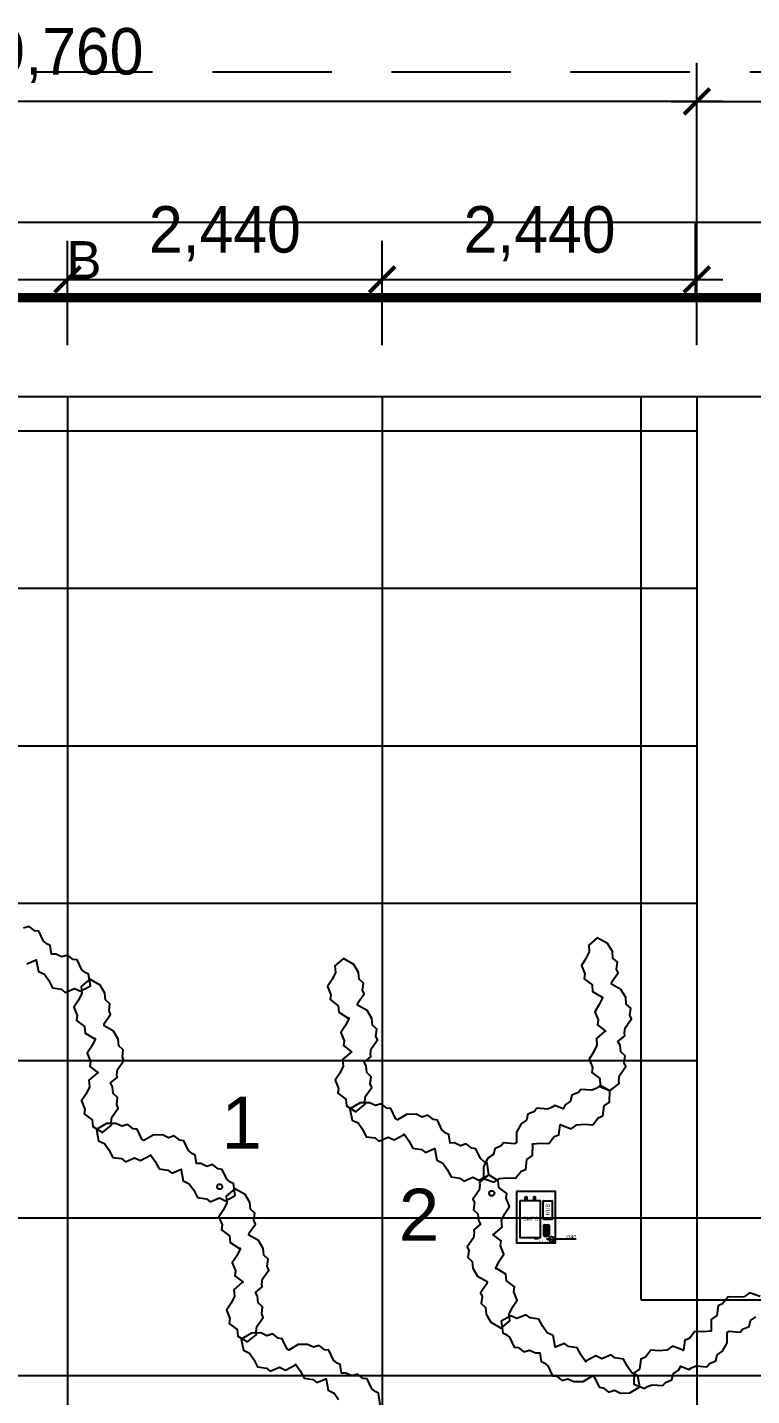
# Model space of a CAD drawing. Header units: millimetres. Extents: x -9372 to 300256, y -58520 to 166772.
# Drawn here: x 7247 to 12863, y -25477 to -14872 of the extents above; entities that cross this region are included whole.
import ezdxf
from ezdxf.enums import TextEntityAlignment as Align

# ---------------------------------------------------------------- set-up
doc = ezdxf.new("R2010")
doc.units = ezdxf.units.MM
doc.linetypes.add('HIDDEN', pattern=[9.524999999999999, 6.35, -3.175])
doc.linetypes.add('HIDDEN2', pattern=[0.1875, 0.125, -0.0625])
for name, color, linetype in [('2-몰탈', 9, 'Continuous'), ('Layout01', 3, 'Continuous'), ('Power_03', 3, 'Continuous'), ('Power_04', 4, 'Continuous'), ('SMPS 박스', 7, 'Continuous'), ('원본-1층 평면도$0$200-EquipID-2d', 7, 'Continuous'), ('타공홀', 1, 'Continuous')]:
    doc.layers.add(name, color=color, linetype=linetype)
doc.layers.add('Outline01', color=5, linetype='HIDDEN', plot=False)
doc.styles.add('AW01', font='GulimChe.ttf')
doc.styles.add('LAY-OUT', font='HYWULM.TTF')
doc.styles.get("Standard").update_dxf_attribs({"font": 'ARIAL.TTF'})
doc.dimstyles.new('ARTware', dxfattribs={"dimtxt": 30, "dimasz": 10, "dimexe": 1.25, "dimexo": 10, "dimtad": 1, "dimtxsty": 'Standard', "dimcen": 2.5, "dimclrt": 1, "dimadec": 0, "dimazin": 0, "dimtfac": 1, "dimtmove": 0, "dimatfit": 3, "dimfxl": 1, "dimarcsym": 0})
doc.dimstyles.new('SCALE 200', dxfattribs={"dimscale": 200, "dimtxt": 1.8, "dimasz": 1, "dimexe": 1.5, "dimexo": 2, "dimgap": 0.7, "dimtad": 1, "dimdec": 0, "dimzin": 0, "dimlunit": 6, "dimtxsty": 'LAY-OUT', "dimblk": 'ARCHTICK', "dimcen": 0, "dimdle": 1, "dimclrd": 8, "dimclre": 8, "dimclrt": 6, "dimadec": 0, "dimazin": 0, "dimtfac": 1, "dimtdec": 0, "dimtix": 1, "dimtmove": 2, "dimatfit": 0, "dimldrblk": 'ARCHTICK', "dimfxl": 1.5, "dimtolj": 1, "dimtzin": 0, "dimarcsym": 0})

# ---------------------------------------------------------------- blocks, each defined once
blk = doc.blocks.new('*D6')
at = {"layer": 'Defpoints', "color": 0}
for p in [(-626.0833078063766, 14915.8748293481), (-586.0833117631963, 14915.85703762044)]:
    blk.add_point(p, dxfattribs=at)
at = {"layer": 'SMPS 박스', "color": 0, "lineweight": -2}
for p, q in [((-636.0833068171717, 14915.87927728002), (-646.0833058279667, 14915.88372521194)), ((-626.0833078063766, 14915.8748293481), (-586.0833117631963, 14915.85703762044)), ((-415.6298764659865, 14915.78122108542), (-576.0833127524013, 14915.85258968852))]:
    blk.add_line(p, q, dxfattribs=at)
at = {"layer": 'SMPS 박스', "color": 0}
for points in [[(-636.0825654951856, 14917.54594378182), (-636.0840481391577, 14914.21261077822), (-626.0833078063766, 14915.8748293481)], [(-576.0825714304152, 14917.51925619032), (-576.0840540743875, 14914.18592318672), (-586.0833117631963, 14915.85703762044)]]:
    blk.add_solid(points, dxfattribs=at)
at = {"layer": 'SMPS 박스', "color": 1, "insert": (-454.269609769298, 14931.74059898608), "char_height": 30, "attachment_point": 5, "rotation": 359.9745152265206}
blk.add_mtext('∅40', dxfattribs=at)
blk = doc.blocks.new('TEMPLATE_AW_A3_04')
at = {"layer": 'Layout01'}
for p, q in [((15.50000000000001, 288.9999999999999), (413.4999999999998, 288.9999999999999)), ((149.4999999999998, 288.9999999999999), (149.4999999999998, 284.9999999999999))]:
    blk.add_line(p, q, dxfattribs=at)
at = {"layer": 'Layout01', "const_width": 0.5}
blk.add_lwpolyline([(19.5, 284.9999999999999), (409.4999999999998, 284.9999999999999), (409.4999999999998, 12), (19.5, 12)], close=True, dxfattribs=at)
at = {"layer": 'Outline01'}
blk.add_lwpolyline([(0, 296.9999999999999), (419.9999999999999, 296.9999999999999), (419.9999999999999, 0), (0, 0)], close=True, dxfattribs=at)
at = {"layer": 'Layout01'}
blk.add_text('B', height=2, dxfattribs=at).set_placement((116.9999999999998, 286.9999999999999), align=Align.MIDDLE_CENTER)
at = {"layer": 'Layout01', "color": 2, "style": 'AW01', "width": 0.8}
for tag, p in [('DWG_DATE', (303.4999999999998, 37)), ('CHECKED_DATE', (303.4999999999998, 28)), ('APPROVED_DATE', (303.4999999999998, 19))]:
    blk.add_attdef(tag, text='', height=1.8, dxfattribs=at).set_placement(p, align=Align.MIDDLE_RIGHT)
at = {"layer": 'Layout01', "color": 2, "style": 'AW01'}
for tag, height, p in [('PROJECT1', 2.5, (381.9999999999998, 36)), ('PROJECT2', 2.5, (381.9999999999998, 33)), ('TITLE1', 2.5, (381.9999999999998, 27)), ('SCALE', 2.2, (349.4999999999998, 24)), ('TITLE2', 2.5, (381.9999999999998, 24)), ('REV', 2.2, (349.4999999999998, 15)), ('SHEET', 2.2, (404.4999999999998, 15))]:
    blk.add_attdef(tag, text='', height=height, dxfattribs=at).set_placement(p, align=Align.MIDDLE_CENTER)
for tag, height, p in [('DRAWN_NAME', 2.2, (276.4999999999998, 33)), ('CHECKED_NAME', 2.2, (276.4999999999998, 24)), ('CUSTOMER', 2.2, (306.4999999999998, 24)), ('APPROVED_NAME', 2.2, (276.4999999999998, 15)), ('DRAWING_NO', 2.5, (359.4999999999998, 15))]:
    blk.add_attdef(tag, text='', height=height, dxfattribs=at).set_placement(p, align=Align.MIDDLE_LEFT)
blk = doc.blocks.new('바닥')
at = {"layer": '2-몰탈', "color": 1, "linetype": 'HIDDEN2', "ltscale": 3}
blk.add_line((232859.6396024975, -1708.130778476228), (232859.6396024975, -8072.840408660161), dxfattribs=at)
at = {"layer": '2-몰탈', "color": 8, "linetype": 'HIDDEN2', "ltscale": 3}
blk.add_lwpolyline([(244424.2175108072, -8708.130778577102), (244424.2175108072, -1708.130778577101), (232424.2175108072, -1708.130778577101), (232424.2175108072, -8708.130778577102)], close=True, dxfattribs=at)
blk = doc.blocks.new('_ARCHTICK')
at = {"color": 0, "linetype": 'ByBlock', "const_width": 0.15}
blk.add_lwpolyline([(-0.5, -0.5), (0.5, 0.5)], dxfattribs=at)
blk = doc.blocks.new('*D14')
at = {"layer": 'Defpoints', "color": 0, "ltscale": 0.5}
for p in [(96094.21663202788, 37602.60497564489), (93654.21663202788, 36693.39482810213), (96094.21663202788, 36693.39482803822)]:
    blk.add_point(p, dxfattribs=at)
at = {"layer": '원본-1층 평면도$0$200-EquipID-2d', "color": 8, "lineweight": -2, "ltscale": 0.5}
for p, q in [((93654.21663202788, 37093.39482810213), (93654.21663202788, 37902.60497564489)), ((96094.21663202788, 37093.39482803822), (96094.21663202788, 37902.60497564489)), ((93454.21663202788, 37602.60497564489), (96294.21663202788, 37602.60497564489))]:
    blk.add_line(p, q, dxfattribs=at)
at = {"layer": '원본-1층 평면도$0$200-EquipID-2d', "color": 8, "lineweight": -2, "ltscale": 0.5, "xscale": 200, "yscale": 200, "zscale": 200, "rotation": 180}
blk.add_blockref('_ARCHTICK', (93654.21663202788, 37602.60497564489), dxfattribs=at)
at = {"layer": '원본-1층 평면도$0$200-EquipID-2d', "color": 8, "lineweight": -2, "ltscale": 0.5, "xscale": 200, "yscale": 200, "zscale": 200}
blk.add_blockref('_ARCHTICK', (96094.21663202788, 37602.60497564489), dxfattribs=at)
at = {"layer": '원본-1층 평면도$0$200-EquipID-2d', "color": 6, "ltscale": 0.5, "insert": (94874.21663202788, 37957.35863742918), "char_height": 360, "attachment_point": 5, "style": 'LAY-OUT'}
blk.add_mtext('\\A1;2,440', dxfattribs=at)
blk = doc.blocks.new('*D15')
at = {"layer": 'Defpoints', "color": 0, "ltscale": 0.5}
for p in [(98534.21663202788, 37602.60497564489), (96094.21663202788, 36693.39482803822), (98534.21663202788, 36693.39482803822)]:
    blk.add_point(p, dxfattribs=at)
at = {"layer": '원본-1층 평면도$0$200-EquipID-2d', "color": 8, "lineweight": -2, "ltscale": 0.5}
for p, q in [((96094.21663202788, 37093.39482803822), (96094.21663202788, 37902.60497564489)), ((98534.21663202788, 37093.39482803822), (98534.21663202788, 37902.60497564489)), ((95894.21663202788, 37602.60497564489), (98734.21663202788, 37602.60497564489))]:
    blk.add_line(p, q, dxfattribs=at)
at = {"layer": '원본-1층 평면도$0$200-EquipID-2d', "color": 8, "lineweight": -2, "ltscale": 0.5, "xscale": 200, "yscale": 200, "zscale": 200, "rotation": 180}
blk.add_blockref('_ARCHTICK', (96094.21663202788, 37602.60497564489), dxfattribs=at)
at = {"layer": '원본-1층 평면도$0$200-EquipID-2d', "color": 8, "lineweight": -2, "ltscale": 0.5, "xscale": 200, "yscale": 200, "zscale": 200}
blk.add_blockref('_ARCHTICK', (98534.21663202788, 37602.60497564489), dxfattribs=at)
at = {"layer": '원본-1층 평면도$0$200-EquipID-2d', "color": 6, "ltscale": 0.5, "insert": (97314.21663202788, 37957.35863742918), "char_height": 360, "attachment_point": 5, "style": 'LAY-OUT'}
blk.add_mtext('\\A1;2,440', dxfattribs=at)
blk = doc.blocks.new('*D16')
at = {"layer": 'Defpoints', "color": 0, "ltscale": 0.5}
for p in [(100974.2166320279, 37602.60497564489), (98534.21663202788, 36693.39482805952), (100974.2166320279, 36693.39482805952)]:
    blk.add_point(p, dxfattribs=at)
at = {"layer": '원본-1층 평면도$0$200-EquipID-2d', "color": 8, "lineweight": -2, "ltscale": 0.5}
for p, q in [((98534.21663202788, 37093.39482805952), (98534.21663202788, 37902.60497564489)), ((100974.2166320279, 37093.39482805952), (100974.2166320279, 37902.60497564489)), ((98334.21663202788, 37602.60497564489), (101174.2166320279, 37602.60497564489))]:
    blk.add_line(p, q, dxfattribs=at)
at = {"layer": '원본-1층 평면도$0$200-EquipID-2d', "color": 8, "lineweight": -2, "ltscale": 0.5, "xscale": 200, "yscale": 200, "zscale": 200, "rotation": 180}
blk.add_blockref('_ARCHTICK', (98534.21663202788, 37602.60497564489), dxfattribs=at)
at = {"layer": '원본-1층 평면도$0$200-EquipID-2d', "color": 8, "lineweight": -2, "ltscale": 0.5, "xscale": 200, "yscale": 200, "zscale": 200}
blk.add_blockref('_ARCHTICK', (100974.2166320279, 37602.60497564489), dxfattribs=at)
at = {"layer": '원본-1층 평면도$0$200-EquipID-2d', "color": 6, "ltscale": 0.5, "insert": (99754.21663202788, 37957.35863742918), "char_height": 360, "attachment_point": 5, "style": 'LAY-OUT'}
blk.add_mtext('\\A1;2,440', dxfattribs=at)
blk = doc.blocks.new('*D36')
at = {"layer": 'Defpoints', "color": 0, "ltscale": 0.5}
for p in [(110734.2166320279, 38982.60497564489), (100974.2166320279, 36693.39482803822), (110734.2166320279, 32621.87628235731)]:
    blk.add_point(p, dxfattribs=at)
at = {"layer": '원본-1층 평면도$0$200-EquipID-2d', "color": 8, "lineweight": -2, "ltscale": 0.5}
for p, q in [((100974.2166320279, 37093.39482803822), (100974.2166320279, 39282.60497564489)), ((110734.2166320279, 33021.87628235731), (110734.2166320279, 39282.60497564489)), ((100774.2166320279, 38982.60497564489), (110934.2166320279, 38982.60497564489))]:
    blk.add_line(p, q, dxfattribs=at)
at = {"layer": '원본-1층 평면도$0$200-EquipID-2d', "color": 8, "lineweight": -2, "ltscale": 0.5, "xscale": 200, "yscale": 200, "zscale": 200, "rotation": 180}
blk.add_blockref('_ARCHTICK', (100974.2166320279, 38982.60497564489), dxfattribs=at)
at = {"layer": '원본-1층 평면도$0$200-EquipID-2d', "color": 8, "lineweight": -2, "ltscale": 0.5, "xscale": 200, "yscale": 200, "zscale": 200}
blk.add_blockref('_ARCHTICK', (110734.2166320279, 38982.60497564489), dxfattribs=at)
at = {"layer": '원본-1층 평면도$0$200-EquipID-2d', "color": 6, "ltscale": 0.5, "insert": (105854.2166320279, 39337.59831785528), "char_height": 360, "attachment_point": 5, "style": 'LAY-OUT'}
blk.add_mtext('\\A1;9,760', dxfattribs=at)
blk = doc.blocks.new('*D37')
at = {"layer": 'Defpoints', "color": 0, "ltscale": 0.5}
for p in [(91214.21663202788, 38982.60497564489), (91214.21663202788, 36693.39482803822), (100974.2166320279, 36693.39482803822)]:
    blk.add_point(p, dxfattribs=at)
at = {"layer": '원본-1층 평면도$0$200-EquipID-2d', "color": 8, "lineweight": -2, "ltscale": 0.5}
for p, q in [((91214.21663202788, 37093.39482803822), (91214.21663202788, 39282.60497564489)), ((100974.2166320279, 37093.39482803822), (100974.2166320279, 39282.60497564489)), ((101174.2166320279, 38982.60497564489), (91014.21663202788, 38982.60497564489))]:
    blk.add_line(p, q, dxfattribs=at)
at = {"layer": '원본-1층 평면도$0$200-EquipID-2d', "color": 8, "lineweight": -2, "ltscale": 0.5, "xscale": 200, "yscale": 200, "zscale": 200, "rotation": 180}
blk.add_blockref('_ARCHTICK', (91214.21663202788, 38982.60497564489), dxfattribs=at)
at = {"layer": '원본-1층 평면도$0$200-EquipID-2d', "color": 8, "lineweight": -2, "ltscale": 0.5, "xscale": 200, "yscale": 200, "zscale": 200}
blk.add_blockref('_ARCHTICK', (100974.2166320279, 38982.60497564489), dxfattribs=at)
at = {"layer": '원본-1층 평면도$0$200-EquipID-2d', "color": 6, "ltscale": 0.5, "insert": (96094.21663202788, 39337.59831785528), "char_height": 360, "attachment_point": 5, "style": 'LAY-OUT'}
blk.add_mtext('\\A1;9,760', dxfattribs=at)
blk = doc.blocks.new('SMPS 박스')
at = {"layer": 'SMPS 박스'}
for p, q in [((-673.2858225995765, 15209.10738881144), (-673.2858225995765, 15077.25927064883)), ((-668.2858225995765, 15214.10738881144), (-603.4590205419579, 15214.10738881144)), ((-598.4590205419578, 15077.25927064882), (-598.4590205419578, 15209.10738881144)), ((-668.2858225995765, 15072.25927064883), (-603.4590205419578, 15072.25927064882)), ((-668.5880564320094, 15023.48180711437), (-668.5880564320094, 14944.54343352256)), ((-663.5880564320094, 15028.48180711437), (-630.4028578559947, 15028.48180711438)), ((-663.5880564320094, 15020.48180711437), (-663.5880564320094, 14992.01262031847)), ((-663.5880564320094, 14976.01262031847), (-663.5880564320094, 14947.54343352256)), ((-658.5880564320096, 15025.48180711437), (-635.4028578559949, 15025.48180711438)), ((-658.5880564320096, 14987.01262031847), (-635.4028578559949, 14987.01262031847)), ((-658.5880564320091, 14981.01262031847), (-635.4028578559942, 14981.01262031846)), ((-630.4028578559945, 15020.48180711438), (-630.4028578559945, 14992.01262031847)), ((-630.4028578559945, 14976.01262031846), (-630.4028578559945, 14947.54343352256)), ((-625.4028578559945, 15023.48180711438), (-625.4028578559945, 14944.54343352256)), ((-737.8423397291978, 14929.53873098505), (-737.8423397291978, 14920.44700955359)), ((-737.8423397291978, 14929.53873098506), (-707.8423397291978, 14929.53873098506)), ((-737.8423397291978, 14920.44700955359), (-707.8423397291978, 14920.44700955359)), ((-727.8423397291978, 14929.53873098505), (-727.8423397291978, 14920.44700955359)), ((-717.8423397291978, 14929.53873098505), (-717.8423397291978, 14920.44700955359)), ((-707.8423397291978, 14929.53873098505), (-707.8423397291978, 14920.44700955359)), ((-663.5880564320094, 14939.54343352256), (-630.4028578559945, 14939.54343352256)), ((-658.588056432009, 14942.54343352256), (-635.4028578559943, 14942.54343352256))]:
    blk.add_line(p, q, dxfattribs=at)
for points in [[(-877.1073809304754, 15287.05487818116), (-877.1073809304754, 14887.05487818116), (-577.1073809304754, 14887.05487818116), (-577.1073809304754, 15287.05487818116)], [(-851.4903871840817, 15214.53873098506), (-851.4903871840817, 14929.53873098506), (-691.4903871840817, 14929.53873098506), (-691.4903871840817, 15214.53873098506)]]:
    blk.add_lwpolyline(points, close=True, dxfattribs=at)
for points in [[(-804.9535128626735, 15246.59290872387), (-802.4779881395316, 15246.59290872387, -0.414213562373095), (-797.4779881395316, 15241.59290872387), (-797.4779881395316, 15214.53873098506), (-809.9535128626735, 15214.53873098506), (-809.9535128626735, 15241.59290872387, -0.414213562373095)], [(-737.7244344598357, 15246.59290872387, -0.414213562373095), (-732.7244344598357, 15241.59290872387), (-732.7244344598357, 15214.53873098506), (-745.1999591829776, 15214.53873098506), (-745.1999591829776, 15241.59290872387, -0.414213562373095), (-740.1999591829776, 15246.59290872387)]]:
    blk.add_lwpolyline(points, format="xyb", close=True, dxfattribs=at)
for centre, radius in [((-646.9954571440024, 15006.24721371642), 13.26577302034764), ((-646.9954571440024, 14961.16209292074), 13.26577302034764), ((-646.9954571440024, 15006.24721371642), 12.26577302034764), ((-646.9954571440024, 14961.16209292074), 12.26577302034764), ((-650.7191116049061, 15011.25463493578), 2.27913779739356), ((-650.7191116049061, 14966.1695141401), 2.27913779739356), ((-642.5932458015467, 15001.4601403505), 2.27913779739356), ((-642.5932458015467, 14956.37501955482), 2.27913779739356)]:
    blk.add_circle(centre, radius, dxfattribs=at)
at = {"layer": 'SMPS 박스', "color": 5}
blk.add_circle((-606.0833097847864, 14915.86593348427), 20, dxfattribs=at)
at = {"layer": 'SMPS 박스'}
for centre, start, end in [((-668.2858225995765, 15209.10738881144), 90, 180), ((-603.4590205419578, 15209.10738881144), 0, 90.00000000000152), ((-668.2858225995765, 15077.25927064883), 180, 270), ((-603.4590205419578, 15077.25927064882), 270, 0), ((-663.5880564320094, 15023.48180711437), 90, 180), ((-658.5880564320094, 15020.48180711437), 90.00000000000315, 180), ((-658.5880564320094, 14992.01262031847), 180, 269.9999999999968), ((-658.5880564320094, 14976.01262031847), 89.99999999999686, 180), ((-635.4028578559945, 15020.48180711438), 0, 90.00000000000364), ((-635.4028578559945, 14992.01262031847), 269.9999999999964, 0), ((-635.4028578559945, 14976.01262031846), 0, 89.9999999999963), ((-630.4028578559945, 15023.48180711438), 0, 90.00000000000276), ((-663.5880564320094, 14944.54343352256), 180, 270), ((-658.5880564320094, 14947.54343352256), 180, 270.0000000000037), ((-635.4028578559945, 14947.54343352256), 270.0000000000031, 0), ((-630.4028578559945, 14944.54343352256), 270, 0)]:
    blk.add_arc(centre, 5, start, end, dxfattribs=at)
at = {"layer": 'SMPS 박스', "insert": (-652.0633556865467, 15101.22219710486), "char_height": 30, "width": 7.092474963921518, "attachment_point": 1, "rotation": 90}
blk.add_mtext('HUB', dxfattribs=at)
at = {"layer": 'SMPS 박스', "attachment_point": 1}
for s, insert, char_height, width in [('SMPS', (-827.7899452576168, 15089.91868861663), 30, 7.092474963921518), ('L', (-733.5293974353893, 14926.01511531095), 2.5, 7.092474963921518), ('N', (-723.5293974353893, 14926.01511531095), 2.5, 7.092474963921518), ('FG', (-714.9806851399214, 14926.01511531095), 2.5, 7.092474963921518), ('{\\C5;40 \\fISOCPEUR|b0|i0|c0|p34;%%C\\fArial|b0|i0|c0|p34; \\fGulim|b0|i0|c129|p50;타공홀}', (-702.3863878960951, 14904.94337936661), 10, 131.7707172271024)]:
    blk.add_mtext(s, dxfattribs=dict(at, insert=insert, char_height=char_height, width=width))
at = {"layer": 'SMPS 박스'}
dim = blk.add_diameter_dim_2p(p1=(-626.0833078063766, 14915.8748293481), p2=(-586.0833117631963, 14915.85703762044), dimstyle='ARTware', dxfattribs=at)
dim.commit()
dim.dimension.update_dxf_attribs({"geometry": '*D6', "text_midpoint": (-454.2767007467066, 14915.79841093144), "dimtype": 131})
blk = doc.blocks.new('마루바닥')
at = {"layer": '2-몰탈', "color": 1, "linetype": 'HIDDEN2', "ltscale": 3}
for p, q in [((96094.21663202788, 36693.39482803833), (96094.21663202881, 6016.924313471814)), ((98534.21663202788, 36693.39482803822), (98534.21663202695, 5843.379179343626)), ((91213.07798036165, 36428.68519793944), (100974.2166320279, 36428.68519785434)), ((91213.0779803514, 35208.68519793944), (100974.2166320176, 35208.68519785434)), ((91213.07798034116, 33988.68519793944), (100974.2166320074, 33988.68519785434)), ((91213.07798033091, 32768.68519793944), (100974.2166319971, 32768.68519785434)), ((91213.07798032719, 32768.68519793944), (100974.2166320279, 32768.68519785434)), ((91213.07798032067, 31548.68519793944), (100974.2166319869, 31548.68519785434)), ((91213.07798031601, 31548.68519793944), (100974.2166320279, 31548.68519785434)), ((91141.88018361549, 30328.68519794002), (100974.2166319767, 30328.68519785434)), ((91141.88018361642, 30328.68519794002), (120494.2166320269, 30328.68519768414)), ((100974.2166320279, 30328.68519785434), (100974.2166320279, 7044.33114890747)), ((91214.21663202788, 29108.68519794107), (120494.2166320269, 29108.68519768426))]:
    blk.add_line(p, q, dxfattribs=at)
at = {"layer": '원본-1층 평면도$0$200-EquipID-2d', "color": 0, "lineweight": 25}
for p, q in [((100974.2166320279, 36693.39482803822), (91214.21663202788, 36693.39482803822)), ((100974.2166320279, 36693.39482803822), (100974.2166320279, 30328.68519785434)), ((100974.2166320279, 30328.68519785434), (110734.2166320279, 30328.68519776924))]:
    blk.add_line(p, q, dxfattribs=at)
at = {"layer": '원본-1층 평면도$0$200-EquipID-2d', "color": 8, "ltscale": 0.5}
for base, p1, p2, picture, middle in [((91214.21663202788, 38982.60497564489), (100974.2166320279, 36693.39482803822), (91214.21663202788, 36693.39482803822), '*D37', (96094.21663202788, 39337.59831785528)), ((110734.2166320279, 38982.60497564489), (100974.2166320279, 36693.39482803822), (110734.2166320279, 32621.87628235731), '*D36', (105854.2166320279, 39337.59831785528)), ((96094.21663202788, 37602.60497564489), (93654.21663202788, 36693.39482810213), (96094.21663202788, 36693.39482803822), '*D14', (94874.21663202788, 37957.35863742918)), ((98534.21663202788, 37602.60497564489), (96094.21663202788, 36693.39482803822), (98534.21663202788, 36693.39482803822), '*D15', (97314.21663202788, 37957.35863742918)), ((100974.2166320279, 37602.60497564489), (98534.21663202788, 36693.39482805952), (100974.2166320279, 36693.39482805952), '*D16', (99754.21663202788, 37957.35863742918))]:
    dim = blk.add_linear_dim(base=base, p1=p1, p2=p2, dimstyle='SCALE 200', override={"dimfxl": 2}, dxfattribs=at)
    dim.commit()
    dim.dimension.update_dxf_attribs({"geometry": picture, "text_midpoint": middle})

msp = doc.modelspace()

# ---------------------------------------------------------------- linework, layer by layer
at = {"layer": 'Power_03'}
for points in [[(7243.601108205286, -22129.41448020165), (7314.945158456641, -22099.11904094556), (7319.50017710375, -22101.2727934312), (7316.374898869151, -22103.11351742642), (7332.766190740702, -22189.03887922537), (7379.367114182314, -22211.07322473782), (7413.021052665325, -22260.489434373), (7442.934751049193, -22317.81596031033), (7511.183117792287, -22327.75015038346), (7541.027681138992, -22351.54039155481), (7612.371731390347, -22321.24495229872), (7658.972654831989, -22343.27929781117), (7735.783209843692, -22301.42262703669), (7721.609007224106, -22210.80829426511), (7700.163582177964, -22200.66823972912), (7669.497986422954, -22177.0187202629), (7633.619690025822, -22100.4760487896), (7602.926369915585, -22096.35245215888), (7559.537421426518, -22063.22714999554), (7514.95049336004, -22077.13138285531), (7468.349569918457, -22055.09703734331), (7434.677442039814, -22055.77597188966), (7424.1824342904, -21988.68238291195), (7402.737009244258, -21978.54232837596), (7372.071413489248, -21954.89280890975), (7336.193117092116, -21878.35013743644), (7305.49979698188, -21874.22654080573), (7262.110848492812, -21841.10123864237), (7217.523920426334, -21855.00547150214)], [(9983.653223711517, -25548.51233418731), (9969.47902109196, -25457.89800141573), (9948.033596045818, -25447.75794687973), (9917.368000290779, -25424.10842741352), (9881.489703893647, -25347.56575594022), (9850.79638378341, -25343.4421593095), (9807.407435294343, -25310.31685714614), (9762.820507227894, -25324.22109000593), (9716.219583786311, -25302.18674449391), (9682.54745590764, -25302.86567904027), (9672.052448158225, -25235.77209006257), (9650.607023112083, -25225.63203552658), (9619.941427357073, -25201.98251606037), (9584.063130959941, -25125.43984458705), (9553.369810849705, -25121.31624795635), (9509.980862360637, -25088.19094579299), (9465.39393429416, -25102.09517865276), (9418.793010852576, -25080.06083314076), (9345.845984066938, -25081.53167147674), (9273.724968379669, -25124.00945238354), (9259.530855215227, -25113.06285417387), (9223.652558818125, -25036.52018270058), (9192.959238707917, -25032.39658607033), (9149.57029021885, -24999.27128390699), (9104.983362152372, -25013.17551676628), (9058.38243871076, -24991.14117125429), (8985.435411925093, -24992.61200959027), (8906.407767661454, -25039.1576513374), (8922.799059532976, -25125.08301313633), (8969.399982974646, -25147.1173586488), (9003.053921457657, -25196.53356828396), (9032.967619841496, -25253.86009422129), (9101.21598658459, -25263.79428429446), (9131.060549931324, -25287.58452546626), (9202.404600182708, -25257.28908621016), (9249.005523624292, -25279.32343172216), (9325.816078635966, -25237.46676094767), (9325.255536469325, -25233.88326804963), (9329.810555116434, -25236.03702053528), (9363.464493599444, -25285.45323017043), (9393.378191983313, -25342.77975610776), (9461.626558726406, -25352.71394618093), (9491.471122073111, -25376.50418735227), (9562.815172324466, -25346.20874809618), (9567.370190971604, -25348.36250058182), (9564.244912737006, -25350.20322457702), (9580.636204608527, -25436.12858637597), (9627.23712805014, -25458.16293188844), (9660.891066533179, -25507.5791415236)]]:
    msp.add_lwpolyline(points, dxfattribs=at)
for points in [[(7693.973334145863, -23256.30151952783), (7688.292662602689, -23294.04279013659), (7750.201307742958, -23340.68083043509), (7754.419466494248, -23392.0555867316), (7829.073684208633, -23437.64714326324), (7900.460897026016, -23380.0647573305), (7898.519729326872, -23356.4224471776), (7903.66801609438, -23318.04050249844), (7952.016765865221, -23248.69765063738), (7940.241245247234, -23220.05465738005), (7947.234124184193, -23165.91607466336), (7912.899241274266, -23134.25477871097), (7908.681082522628, -23082.88002241476), (7891.257044018639, -23054.05857154554), (7944.114292629689, -23011.42283373278), (7942.173124930545, -22987.78052357987), (7947.321411698082, -22949.39857890071), (7995.670161468894, -22880.05572703964), (7983.894640850936, -22851.41273378233), (7990.887519787895, -22797.27415106563), (7956.552636877968, -22765.61285511324), (7952.3344781263, -22714.23809881702), (7914.587181369643, -22651.79953965811), (7841.739836164328, -22610.57979837959), (7844.122811716705, -22592.81403669018), (7892.471561487546, -22523.47118482913), (7880.696040869181, -22494.82819157206), (7887.68891980614, -22440.68960885536), (7853.354036896591, -22409.02831290274), (7849.135878144923, -22357.6535566065), (7811.388581388266, -22295.21499744758), (7731.565051067984, -22250.0478707876), (7665.347150856498, -22307.20582684867), (7669.565309607788, -22358.58058314519), (7643.596585946521, -22412.43385362645), (7608.907207366006, -22467.0031393167), (7634.428129768188, -22531.07505371957), (7628.747458224607, -22568.8163243286), (7690.656103364905, -22615.45436462712), (7694.874262116544, -22666.82912092334), (7769.528479830959, -22712.42067745498), (7772.351604631622, -22710.14348724975), (7772.763909589135, -22715.16512535569), (7746.795185927869, -22769.01839583696), (7712.105807347383, -22823.58768152721), (7737.626729749565, -22887.65959593009), (7731.946058206362, -22925.40086653885), (7793.85470334666, -22972.03890683736), (7794.267008304174, -22977.06054494331), (7791.110255445659, -22975.27433659586), (7724.892355234202, -23032.43229265693), (7729.110513985463, -23083.80704895341), (7703.141790324167, -23137.6603194347), (7668.452411743681, -23192.22960512493)], [(8635.118124731016, -23951.29500397002), (8664.962688077721, -23975.08524514137), (8736.306738329076, -23944.78980588527), (8782.907661770718, -23966.82415139773), (8859.718216782421, -23924.96748062324), (8845.544014162864, -23834.35314785167), (8824.098589116722, -23824.21309331567), (8793.432993361683, -23800.56357384945), (8757.554696964551, -23724.02090237614), (8726.861376854315, -23719.89730574544), (8683.472428365247, -23686.77200358208), (8638.88550029877, -23700.67623644185), (8592.284576857186, -23678.64189092985), (8558.612448978543, -23679.32082547621), (8548.11744122913, -23612.2272364985), (8526.672016182987, -23602.0871819625), (8496.006420427977, -23578.43766249629), (8460.128124030845, -23501.89499102299), (8429.434803920609, -23497.77139439227), (8386.045855431541, -23464.64609222893), (8341.458927365064, -23478.55032508868), (8294.85800392348, -23456.5159795767), (8221.910977137843, -23457.98681791268), (8149.789961450544, -23500.46459881947), (8135.595848286132, -23489.51800060981), (8099.717551889029, -23412.97532913652), (8069.024231778792, -23408.85173250626), (8025.635283289754, -23375.72643034293), (7981.048355223276, -23389.63066320222), (7934.447431781664, -23367.59631769023), (7861.500404995997, -23369.06715602621), (7782.472760732358, -23415.61279777333), (7798.86405260388, -23501.53815957227), (7845.464976045521, -23523.57250508472), (7879.118914528532, -23572.9887147199), (7909.032612912401, -23630.31524065723), (7977.280979655494, -23640.24943073039), (8007.125543002199, -23664.03967190218), (8078.469593253612, -23633.74423264609), (8125.070516695196, -23655.7785781581), (8201.88107170687, -23613.92190738361), (8201.32052954023, -23610.33841448555), (8205.875548187338, -23612.49216697121), (8239.529486670348, -23661.90837660637), (8269.443185054217, -23719.2349025437), (8337.69155179731, -23729.16909261687), (8367.536115144016, -23752.9593337882), (8438.88016539537, -23722.6638945321), (8443.435184042508, -23724.81764701776), (8440.30990580791, -23726.65837101296), (8456.701197679431, -23812.58373281189), (8503.302121121043, -23834.61807832436), (8536.956059604054, -23884.03428795953), (8566.869757987923, -23941.36081389686)], [(8817.908341074959, -24879.84637309195), (8812.227669531785, -24917.58764370071), (8874.136314672054, -24964.2256839992), (8878.354473423344, -25015.60044029572), (8953.00869113773, -25061.19199682736), (9024.395903955112, -25003.60961089462), (9022.454736255968, -24979.96730074172), (9027.603023023476, -24941.58535606255), (9075.951772794317, -24872.24250420149), (9064.17625217633, -24843.59951094417), (9071.169131113289, -24789.46092822748), (9036.834248203362, -24757.79963227508), (9032.616089451723, -24706.42487597888), (9015.192050947735, -24677.60342510966), (9068.049299558785, -24634.9676872969), (9066.10813185964, -24611.32537714399), (9071.256418627177, -24572.94343246483), (9119.60516839799, -24503.60058060376), (9107.829647780032, -24474.95758734645), (9114.822526716991, -24420.81900462975), (9080.487643807064, -24389.15770867736), (9076.269485055396, -24337.78295238114), (9038.522188298739, -24275.34439322223), (8965.674843093424, -24234.12465194371), (8968.0578186458, -24216.3588902543), (9016.406568416642, -24147.01603839325), (9004.631047798277, -24118.37304513618), (9011.623926735236, -24064.23446241948), (8977.289043825687, -24032.57316646686), (8973.07088507402, -23981.19841017062), (8935.323588317362, -23918.75985101169), (8855.50005799708, -23873.59272435172), (8789.282157785594, -23930.75068041279), (8793.500316536883, -23982.12543670931), (8767.531592875617, -24035.97870719057), (8732.842214295102, -24090.54799288082), (8758.363136697284, -24154.61990728369), (8752.682465153703, -24192.36117789272), (8814.591110294, -24238.99921819124), (8818.80926904564, -24290.37397448746), (8893.463486760054, -24335.9655310191), (8896.286611560718, -24333.68834081387), (8896.698916518231, -24338.70997891981), (8870.730192856965, -24392.56324940108), (8836.040814276479, -24447.13253509132), (8861.561736678661, -24511.20444949421), (8855.881065135458, -24548.94572010297), (8917.789710275756, -24595.58376040148), (8918.20201523327, -24600.60539850742), (8915.045262374755, -24598.81919015998), (8848.827362163298, -24655.97714622105), (8853.045520914558, -24707.35190251753), (8827.076797253263, -24761.20517299882), (8792.387418672777, -24815.77445868905)]]:
    msp.add_lwpolyline(points, close=True, dxfattribs=at)
at = {"layer": 'Power_04'}
for points in [[(11628.65867522439, -22934.03992486522), (11622.97800368122, -22971.78119547399), (11684.88664882148, -23018.4192357725), (11689.10480757277, -23069.793992069), (11763.75902528716, -23115.38554860065), (11835.14623810454, -23057.80316266791), (11833.20507040537, -23034.16085251501), (11838.35335717291, -22995.77890783585), (11886.70210694372, -22926.43605597477), (11874.92658632576, -22897.79306271746), (11881.91946526272, -22843.65448000077), (11847.58458235279, -22811.99318404838), (11843.36642360115, -22760.61842775215), (11825.94238509717, -22731.79697688295), (11878.79963370821, -22689.16123907018), (11876.85846600907, -22665.51892891727), (11882.00675277658, -22627.13698423812), (11930.35550254742, -22557.79413237704), (11918.57998192946, -22529.15113911973), (11925.57286086642, -22475.01255640303), (11891.23797795647, -22443.35126045065), (11887.01981920483, -22391.97650415443), (11849.27252244817, -22329.53794499552), (11776.42517724285, -22288.31820371699), (11778.80815279523, -22270.55244202759), (11827.15690256604, -22201.20959016653), (11815.38138194771, -22172.56659690947), (11822.37426088464, -22118.42801419277), (11788.03937797512, -22086.76671824015), (11783.82121922345, -22035.3919619439), (11746.07392246679, -21972.95340278499), (11666.25039214651, -21927.786276125), (11600.03249193502, -21984.94423218608), (11604.25065068631, -22036.31898848258), (11578.28192702502, -22090.17225896385), (11543.59254844453, -22144.74154465411), (11569.11347084671, -22208.81345905697), (11563.43279930313, -22246.55472966599), (11625.34144444343, -22293.19276996453), (11629.55960319507, -22344.56752626074), (11704.21382090948, -22390.15908279239), (11707.03694571015, -22387.88189258715), (11707.44925066766, -22392.90353069309), (11681.4805270064, -22446.75680117436), (11646.79114842588, -22501.3260868646), (11672.31207082809, -22565.3980012675), (11666.63139928489, -22603.13927187627), (11728.54004442516, -22649.77731217476), (11728.9523493827, -22654.7989502807), (11725.79559652419, -22653.01274193326), (11659.57769631273, -22710.17069799434), (11663.79585506399, -22761.54545429083), (11637.82713140269, -22815.39872477209), (11603.13775282221, -22869.96801046234)], [(9660.282284412198, -23095.65478200112), (9654.601612869024, -23133.39605260988), (9716.510258009293, -23180.03409290838), (9720.728416760583, -23231.40884920488), (9795.382634474969, -23277.00040573654), (9866.769847292351, -23219.41801980379), (9864.828679593178, -23195.77570965089), (9869.976966360715, -23157.39376497174), (9918.325716131527, -23088.05091311065), (9906.55019551357, -23059.40791985334), (9913.543074450528, -23005.26933713665), (9879.208191540602, -22973.60804118427), (9874.990032788963, -22922.23328488805), (9857.565994284974, -22893.41183401884), (9910.423242896024, -22850.77609620606), (9908.48207519688, -22827.13378605315), (9913.630361964388, -22788.75184137402), (9961.979111735229, -22719.40898951293), (9950.203591117272, -22690.76599625561), (9957.19647005423, -22636.62741353891), (9922.861587144274, -22604.96611758653), (9918.643428392636, -22553.59136129032), (9880.896131635978, -22491.1528021314), (9808.048786430663, -22449.93306085288), (9810.43176198304, -22432.16729916347), (9858.780511753852, -22362.82444730242), (9847.004991135516, -22334.18145404536), (9853.997870072446, -22280.04287132867), (9819.662987162927, -22248.38157537604), (9815.444828411259, -22197.00681907979), (9777.697531654601, -22134.56825992088), (9697.87400133432, -22089.40113326088), (9631.656101122833, -22146.55908932196), (9635.874259874123, -22197.93384561846), (9609.905536212827, -22251.78711609975), (9575.216157632341, -22306.35640178999), (9600.737080034523, -22370.42831619286), (9595.056408490942, -22408.16958680189), (9656.96505363124, -22454.80762710041), (9661.183212382879, -22506.18238339662), (9735.837430097294, -22551.77393992829), (9738.660554897957, -22549.49674972302), (9739.07285985547, -22554.51838782897), (9713.104136194204, -22608.37165831025), (9678.41475761369, -22662.94094400048), (9703.9356800159, -22727.0128584034), (9698.255008472697, -22764.75412901216), (9760.163653612966, -22811.39216931064), (9760.57595857051, -22816.41380741658), (9757.419205711994, -22814.62759906914), (9691.201305500537, -22871.78555513022), (9695.419464251798, -22923.16031142671), (9669.450740590502, -22977.01358190797), (9634.761362010016, -23031.58286759822)], [(11674.25928329858, -23323.05869568291), (11709.78451818846, -23309.10766624547), (11719.21992329952, -23232.17418669087), (11761.6026879899, -23202.83377590681), (11763.75902528716, -23115.38554860065), (11678.19760985019, -23082.35360176183), (11658.69335250319, -23095.85585737876), (11622.87946998065, -23110.58828259169), (11538.65242381267, -23103.38846297951), (11519.73462432042, -23127.9078596061), (11469.3527968944, -23148.92114015947), (11459.10075173787, -23194.48666897163), (11416.71798704793, -23223.82707975587), (11400.46989767328, -23253.32746517145), (11337.11764131278, -23228.86961400651), (11317.61338396579, -23242.37186962344), (11281.79950144324, -23257.10429483638), (11197.57245527527, -23249.90447522419), (11178.65465578299, -23274.42387185078), (11128.27282835699, -23295.43715240415), (11118.02078320044, -23341.00268121631), (11075.63801851052, -23370.34309200055), (11040.43828848154, -23434.25248949547), (11041.16461799959, -23517.95001168079), (11024.5875292828, -23524.76917516055), (10940.36048311486, -23517.56935554833), (10921.44268362298, -23542.08875217514), (10871.06085619699, -23563.10203272851), (10860.80881104003, -23608.66756154045), (10818.42604635008, -23638.00797232472), (10783.2263163211, -23701.91736981964), (10784.02220237778, -23793.63013822677), (10866.63139446081, -23822.3975439646), (10909.01415915116, -23793.05713318054), (10968.63682129547, -23788.62007233442), (11033.23989825985, -23791.37731258149), (11075.96734260074, -23737.23958825176), (11111.49257749102, -23723.28855881453), (11120.92798260211, -23646.35507925988), (11163.31074729205, -23617.01466847565), (11165.46708458931, -23529.5664411695), (11162.08341762198, -23528.2601384767), (11166.22613131157, -23525.39225285641), (11225.84879345588, -23520.95519201028), (11290.45187042026, -23523.71243225735), (11333.17931476115, -23469.57470792759), (11368.70454965105, -23455.62367849016), (11378.13995476211, -23378.69019893555), (11382.28266845171, -23375.82231331525), (11382.31414307562, -23379.44924565792), (11464.92333515866, -23408.21665139576), (11507.30609984901, -23378.87624061172), (11566.92876199329, -23374.4391797656), (11631.53183895767, -23377.19642001267)], [(10601.30491102398, -23791.20328389968), (10631.14947437069, -23814.99352507103), (10702.49352462204, -23784.69808581493), (10749.09444806368, -23806.73243132739), (10825.90500307539, -23764.8757605529), (10811.7308004558, -23674.26142778133), (10790.28537540966, -23664.12137324533), (10759.61977965465, -23640.47185377909), (10723.74148325752, -23563.9291823058), (10693.04816314728, -23559.80558567509), (10649.65921465821, -23526.68028351174), (10605.07228659173, -23540.5845163715), (10558.47136315015, -23518.55017085951), (10524.79923527151, -23519.22910540587), (10514.30422752209, -23452.13551642816), (10492.85880247595, -23441.99546189216), (10462.19320672094, -23418.34594242593), (10426.31491032378, -23341.80327095265), (10395.62159021354, -23337.67967432192), (10352.23264172451, -23304.55437215859), (10307.64571365803, -23318.45860501834), (10261.04479021645, -23296.42425950636), (10188.09776343081, -23297.89509784234), (10115.97674774351, -23340.37287874911), (10101.7826345791, -23329.42628053947), (10065.90433818199, -23252.88360906618), (10035.21101807176, -23248.76001243592), (9991.82206958269, -23215.63471027257), (9947.235141516212, -23229.53894313188), (9900.6342180746, -23207.50459761987), (9827.687191288962, -23208.97543595587), (9748.659547025294, -23255.52107770299), (9765.050838896845, -23341.44643950193), (9811.651762338486, -23363.48078501438), (9845.305700821496, -23412.89699464956), (9875.219399205365, -23470.22352058689), (9943.46776594843, -23480.15771066003), (9973.312329295164, -23503.94795183184), (10044.65637954655, -23473.65251257575), (10091.25730298813, -23495.68685808775), (10168.06785799983, -23453.83018731327), (10167.50731583317, -23450.24669441521), (10172.0623344803, -23452.40044690085), (10205.71627296331, -23501.81665653603), (10235.62997134715, -23559.14318247336), (10303.87833809028, -23569.07737254651), (10333.72290143695, -23592.86761371786), (10405.06695168834, -23562.57217446176), (10409.62197033544, -23564.72592694742), (10406.49669210085, -23566.56665094262), (10422.8879839724, -23652.49201274155), (10469.48890741401, -23674.52635825402), (10503.14284589702, -23723.94256788919), (10533.05654428089, -23781.26909382652)], [(10959.25758625705, -23947.17380160808), (10964.93825780023, -23909.43253099931), (10903.02961265996, -23862.79449070081), (10898.81145390867, -23811.41973440431), (10824.15723619428, -23765.82817787265), (10752.7700233769, -23823.41056380539), (10754.71119107604, -23847.0528739583), (10749.56290430854, -23885.43481863746), (10701.21415453769, -23954.77767049853), (10712.98967515568, -23983.42066375584), (10705.99679621872, -24037.55924647253), (10740.33167912865, -24069.22054242493), (10744.54983788029, -24120.59529872115), (10761.97387638428, -24149.41674959035), (10709.11662777323, -24192.05248740313), (10711.05779547237, -24215.69479755603), (10705.90950870483, -24254.07674223518), (10657.56075893402, -24323.41959409627), (10669.33627955198, -24352.06258735358), (10662.34340061502, -24406.20117007027), (10696.67828352498, -24437.86246602265), (10700.89644227661, -24489.23722231887), (10738.64373903327, -24551.67578147778), (10811.49108423859, -24592.89552275631), (10809.10810868621, -24610.66128444571), (10760.75935891537, -24680.00413630677), (10772.53487953373, -24708.64712956383), (10765.54200059678, -24762.78571228053), (10799.87688350632, -24794.44700823315), (10804.09504225799, -24845.82176452941), (10841.84233901465, -24908.26032368832), (10921.66586933493, -24953.4274503483), (10987.88376954642, -24896.26949428722), (10983.66561079513, -24844.89473799072), (11009.63433445642, -24791.04146750945), (11044.32371303691, -24736.47218181919), (11018.80279063473, -24672.40026741633), (11024.48346217831, -24634.65899680731), (10962.57481703801, -24588.02095650877), (10958.35665828637, -24536.64620021256), (10883.70244057196, -24491.05464368091), (10880.87931577129, -24493.33183388616), (10880.46701081378, -24488.31019578021), (10906.43573447505, -24434.45692529895), (10941.12511305553, -24379.8876396087), (10915.60419065335, -24315.8157252058), (10921.28486219655, -24278.07445459704), (10859.37621705628, -24231.43641429854), (10858.96391209874, -24226.4147761926), (10862.12066495726, -24228.20098454005), (10928.33856516871, -24171.04302847896), (10924.12040641745, -24119.66827218248), (10950.08913007875, -24065.81500170121), (10984.77850865923, -24011.24571601096)], [(11144.65969627329, -24873.61836397245), (11114.81513292661, -24849.8281228011), (11043.47108267523, -24880.1235620572), (10996.87015923359, -24858.08921654474), (10920.05960422191, -24899.94588731923), (10934.23380684147, -24990.5602200908), (10955.67923188761, -25000.7002746268), (10986.34482764265, -25024.34979409302), (11022.22312403978, -25100.89246556633), (11052.91644415002, -25105.01606219703), (11096.30539263906, -25138.14136436039), (11140.89232070553, -25124.23713150062), (11187.49324414712, -25146.27147701262), (11221.16537202576, -25145.59254246626), (11231.66037977517, -25212.68613144396), (11253.10580482132, -25222.82618597995), (11283.77140057636, -25246.47570544618), (11319.64969697349, -25323.01837691948), (11350.34301708372, -25327.1419735502), (11393.73196557279, -25360.26727571354), (11438.31889363927, -25346.36304285379), (11484.91981708082, -25368.39738836577), (11557.86684386649, -25366.92655002979), (11629.98785955376, -25324.448769123), (11644.1819727182, -25335.39536733266), (11680.0602691153, -25411.93803880595), (11710.75358922551, -25416.0616354362), (11754.14253771458, -25449.18693759954), (11798.72946578106, -25435.28270474025), (11845.33038922267, -25457.31705025224), (11918.27741600831, -25455.84621191626), (11997.30506027197, -25409.30057016913), (11980.91376840042, -25323.3752083702), (11934.31284495878, -25301.34086285775), (11900.65890647577, -25251.92465322257), (11870.7452080919, -25194.59812728524), (11802.49684134884, -25184.66393721208), (11772.6522780021, -25160.87369604027), (11701.30822775072, -25191.16913529637), (11654.70730430914, -25169.13478978437), (11577.89674929743, -25210.99146055886), (11578.4572914641, -25214.57495345692), (11573.90227281699, -25212.42120097126), (11540.24833433398, -25163.0049913361), (11510.33463595012, -25105.67846539877), (11442.08626920702, -25095.7442753256), (11412.24170586032, -25071.95403415426), (11340.89765560896, -25102.24947341035), (11336.34263696182, -25100.09572092471), (11339.46791519642, -25098.25499692951), (11323.0766233249, -25012.32963513056), (11276.47569988326, -24990.29528961809), (11242.82176140025, -24940.87907998293), (11212.90806301641, -24883.5525540456)]]:
    msp.add_lwpolyline(points, close=True, dxfattribs=at)
msp.add_lwpolyline([(12929.68545629953, -24709.61421645571), (12847.07626421649, -24680.84681071785), (12804.69349952614, -24710.18722150191), (12745.07083738183, -24714.62428234804), (12680.46776041745, -24711.86704210097), (12637.74031607657, -24766.00476643071), (12602.21508118628, -24779.95579586794), (12592.7796760752, -24856.88927542257), (12550.39691138525, -24886.2296862068), (12548.24057408799, -24973.67791351296), (12551.62424105532, -24974.98421620576), (12547.48152736573, -24977.85210182607), (12487.85886522142, -24982.2891626722), (12423.25578825704, -24979.53192242511), (12380.52834391616, -25033.66964675488), (12345.00310902628, -25047.62067619231), (12335.56770391519, -25124.55415574691), (12331.4249902256, -25127.4220413672), (12331.39351560168, -25123.79510902455), (12248.78432351864, -25095.0277032867), (12206.40155882829, -25124.36811407075), (12146.77889668402, -25128.80517491687), (12082.17581971963, -25126.0479346698), (12039.44837537872, -25180.18565899956), (12003.92314048884, -25194.13668843699), (11994.48773537778, -25271.07016799159), (11952.1049706874, -25300.41057877567), (11949.94863339014, -25387.85880608181), (12035.51004882711, -25420.89075292063), (12055.01430617411, -25407.38849730371), (12090.82818869666, -25392.65607209077), (12175.05523486463, -25399.85589170297), (12193.97303435691, -25375.33649507636), (12244.35486178291, -25354.323214523), (12254.60690693943, -25308.75768571084), (12296.98967162937, -25279.4172749266), (12313.23776100403, -25249.91688951102), (12376.59001736452, -25274.37474067595), (12396.09427471152, -25260.87248505902), (12431.90815723407, -25246.14005984609), (12516.13520340204, -25253.33987945829), (12535.05300289432, -25228.82048283168), (12585.43483032032, -25207.80720227832), (12595.68687547687, -25162.24167346615), (12638.06964016678, -25132.90126268192), (12673.26937019576, -25068.991865187), (12672.54304067772, -24985.29434300169), (12689.12012939451, -24978.47517952191), (12773.34717556245, -24985.67499913413), (12792.26497505432, -24961.15560250731), (12842.64680248032, -24940.14232195394), (12852.89884763728, -24894.57679314201), (12895.28161232722, -24865.23638235775)], dxfattribs=at)
at = {"layer": '타공홀', "color": 1}
msp.add_circle((10848.53616468857, -23909.1893164486), 20, dxfattribs=at)

# ---------------------------------------------------------------- block references
msp.add_blockref('SMPS 박스', (11918.18501760681, -39180.86820340862))

# ---------------------------------------------------------------- next in the draw order: block references
at = {"xscale": 145.8000000000175, "yscale": 145.7999999999884, "zscale": 145.8}
msp.add_blockref('TEMPLATE_AW_A3_04', (-9372.01837320668, -58519.66812203448), dxfattribs=at)

# ---------------------------------------------------------------- next in the draw order: linework, layer by layer
at = {"layer": '타공홀', "color": 1}
for centre in [(8739.082870211309, -23857.7759837084), (10848.53616468859, -23909.18931644857)]:
    msp.add_circle(centre, 20, dxfattribs=at)

# ---------------------------------------------------------------- next in the draw order: block references
for name, p in [('마루바닥', (-88535.55753077018, -54428.86815619899)), ('바닥', (-220420.9805012403, -16027.34254968437))]:
    msp.add_blockref(name, p)

# ---------------------------------------------------------------- next in the draw order: texts
for s, p in [('1', (8751.83167944624, -23563.38763563287)), ('2', (10127.50056259708, -24277.39848385366))]:
    msp.add_text(s, height=403.7064877498269).set_placement(p)

doc.saveas('drawing.dxf')
